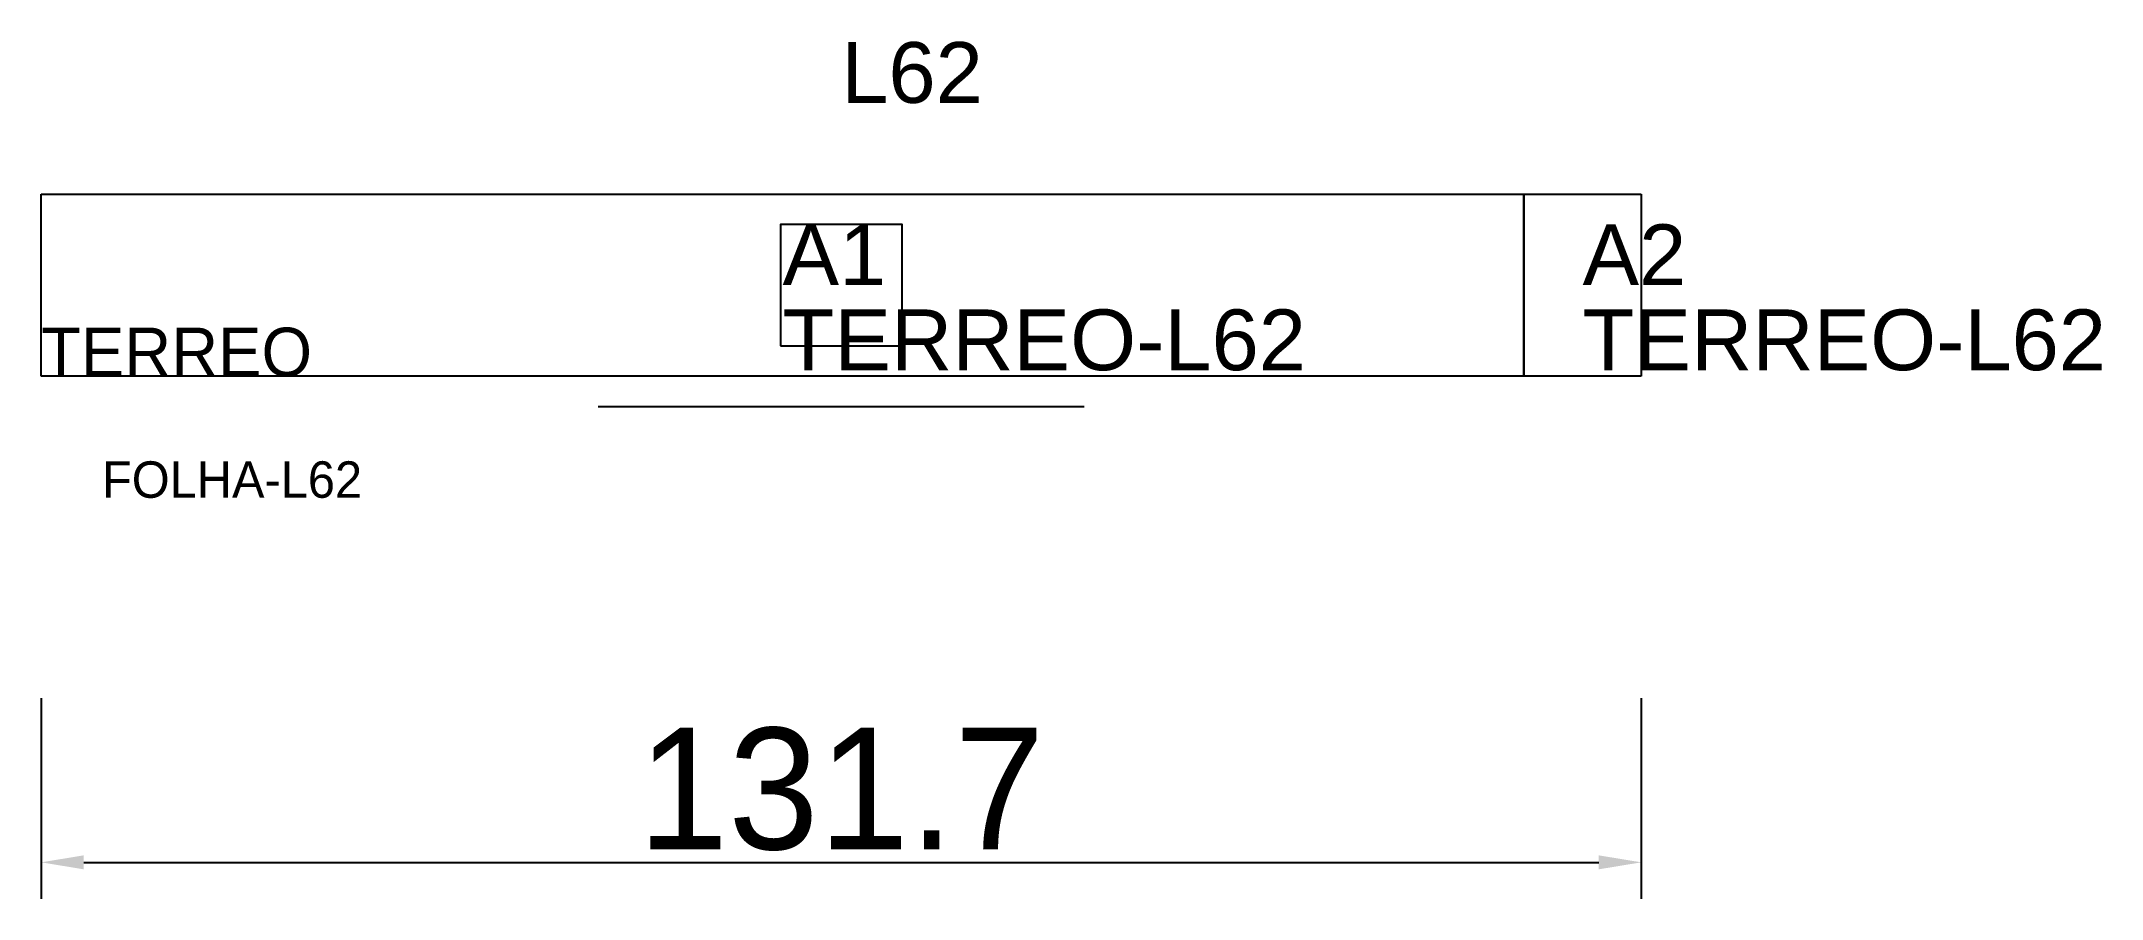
# Model space of a CAD drawing. Header units: metres. Extents: x 222 to 392, y 144 to 214.
import ezdxf

# ---------------------------------------------------------------- set-up
doc = ezdxf.new("R2010")
doc.units = ezdxf.units.M
for name, color, linetype in [('3', 3, 'CONTINUOUS'), ('AUX00', 7, 'CONTINUOUS'), ('COTA', 241, 'CONTINUOUS'), ('FOLHA', 255, 'CONTINUOUS'), ('Hachura', 251, 'CONTINUOUS'), ('NOMENCLATURA', 7, 'CONTINUOUS'), ('Nível', 160, 'CONTINUOUS'), ('Painéis', 200, 'CONTINUOUS'), ('Pilares', 5, 'CONTINUOUS'), ('SARR_2.2x7', 40, 'CONTINUOUS')]:
    doc.layers.add(name, color=color, linetype=linetype)
doc.styles.add('ARIAL', font='Arial.ttf')
doc.styles.add('STR_STANDARD', font='arial.ttf')
doc.dimstyles.new('EZ DXF', dxfattribs={"dimtxt": 10, "dimasz": 3.5, "dimexe": 3, "dimexo": 1.5, "dimgap": 1, "dimtad": 1, "dimdec": 1, "dimdsep": 46, "dimcen": 2.5, "dimazin": 3, "dimtfac": 1, "dimtmove": 0, "dimatfit": 3})

msp = doc.modelspace()

# ---------------------------------------------------------------- hatches: boundary and pattern name
at = {"layer": 'Hachura'}
h = msp.add_hatch(dxfattribs=at)
h.set_pattern_fill('ANSI31', scale=50)
h.paths.add_polyline_path([(222.2, 201.5), (353.8686, 201.5), (353.8686, 186.5), (222.2, 186.5)])
h = msp.add_hatch(dxfattribs=at)
h.set_pattern_fill('ANSI31', scale=50)
h.paths.add_polyline_path([(222.2, 201.5), (353.8686, 201.5), (353.8686, 186.5), (222.2, 186.5)])

# ---------------------------------------------------------------- linework, layer by layer
at = {"layer": '3'}
msp.add_lwpolyline([(344.2, 186.5), (344.2, 201.5)], close=True, dxfattribs=at)
msp.add_lwpolyline([(344.2, 186.5), (344.2, 201.5)], close=True, dxfattribs=at)
at = {"layer": 'Painéis', "color": 200}
for p, q in [((222.2, 201.5), (353.8686, 201.5)), ((222.2, 186.5), (222.2, 201.5)), ((222.2, 201.5), (353.8686, 201.5)), ((222.2, 186.5), (222.2, 201.5)), ((353.8686, 201.5), (353.8686, 186.5)), ((353.8686, 201.5), (353.8686, 186.5)), ((353.8686, 186.5), (222.2, 186.5)), ((353.8686, 186.5), (222.2, 186.5))]:
    msp.add_line(p, q, dxfattribs=at)
at = {"layer": 'Pilares'}
msp.add_lwpolyline([(283.0343, 189), (293.0343, 189), (293.0343, 199), (283.0343, 199)], close=True, dxfattribs=at)
msp.add_lwpolyline([(283.0343, 189), (293.0343, 189), (293.0343, 199), (283.0343, 199)], close=True, dxfattribs=at)
at = {"layer": 'SARR_2.2x7'}
msp.add_line((268.0343, 184), (308.0343, 184), dxfattribs=at)
msp.add_line((268.0343, 184), (308.0343, 184), dxfattribs=at)

# ---------------------------------------------------------------- texts
at = {"layer": '3', "style": 'STR_STANDARD'}
for s, p in [('A1', (283.2, 194)), ('A1', (283.2, 194)), ('A2', (349.0343, 194)), ('A2', (349.0343, 194))]:
    msp.add_text(s, height=5, dxfattribs=at).set_placement(p)
at = {"layer": 'AUX00', "style": 'STR_STANDARD'}
for p in [(283.2, 187), (283.2, 187), (349.0343, 187), (349.0343, 187)]:
    msp.add_text('TERREO-L62', height=5, dxfattribs=at).set_placement(p)
at = {"layer": 'FOLHA'}
msp.add_text('FOLHA-L62', height=3, dxfattribs=at).set_placement((227.2, 176.5))
msp.add_text('FOLHA-L62', height=3, dxfattribs=at).set_placement((227.2, 176.5))
at = {"layer": 'NOMENCLATURA', "insert": (288.0343, 214), "char_height": 5, "attachment_point": 1, "style": 'ARIAL'}
msp.add_mtext('L62', dxfattribs=at)
msp.add_mtext('L62', dxfattribs=at)
at = {"layer": 'Nível'}
msp.add_text('TERREO', height=4, dxfattribs=at).set_placement((222.2, 186.5))
msp.add_text('TERREO', height=4, dxfattribs=at).set_placement((222.2, 186.5))

# ---------------------------------------------------------------- dimensions: what is measured, and where the dimension line sits
at = {"layer": 'COTA'}
msp.add_linear_dim(base=(222.2, 146.5), p1=(222.2, 161.5), p2=(353.8686, 161.5), dimstyle='EZ DXF', dxfattribs=at).render()
msp.add_linear_dim(base=(222.2, 146.5), p1=(222.2, 161.5), p2=(353.8686, 161.5), dimstyle='EZ DXF', dxfattribs=at).render()

doc.saveas('drawing.dxf')
